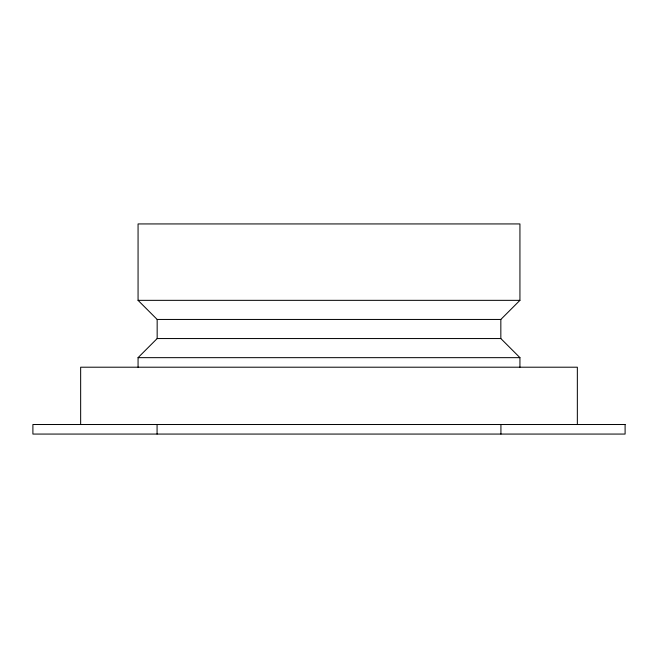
<?xml version="1.0" encoding="UTF-8"?>
<svg xmlns="http://www.w3.org/2000/svg" width="658" height="658" viewBox="0 0 658 658"><rect width="100%" height="100%" fill="white"/><g stroke="black" fill="none" stroke-linecap="round" stroke-linejoin="round"><path stroke-width="0.99" d="M138.065 367.205L138.065 357.656L157.163 338.549L157.163 319.451L138.065 300.344L138.065 223.934L519.935 223.934L519.935 300.344L500.837 319.451L500.837 338.549L519.935 357.656L519.935 367.205M138.065 300.344L519.935 300.344M157.163 319.451L500.837 319.451M157.163 338.549L500.837 338.549M138.065 357.656L519.935 357.656M577.346 424.517L577.346 367.205L80.654 367.205L80.654 424.517M500.927 424.517L500.927 434.066M157.073 424.517L157.073 434.066M625.1 424.517L32.9 424.517L32.9 434.066L625.1 434.066L625.1 424.517"/></g></svg>
